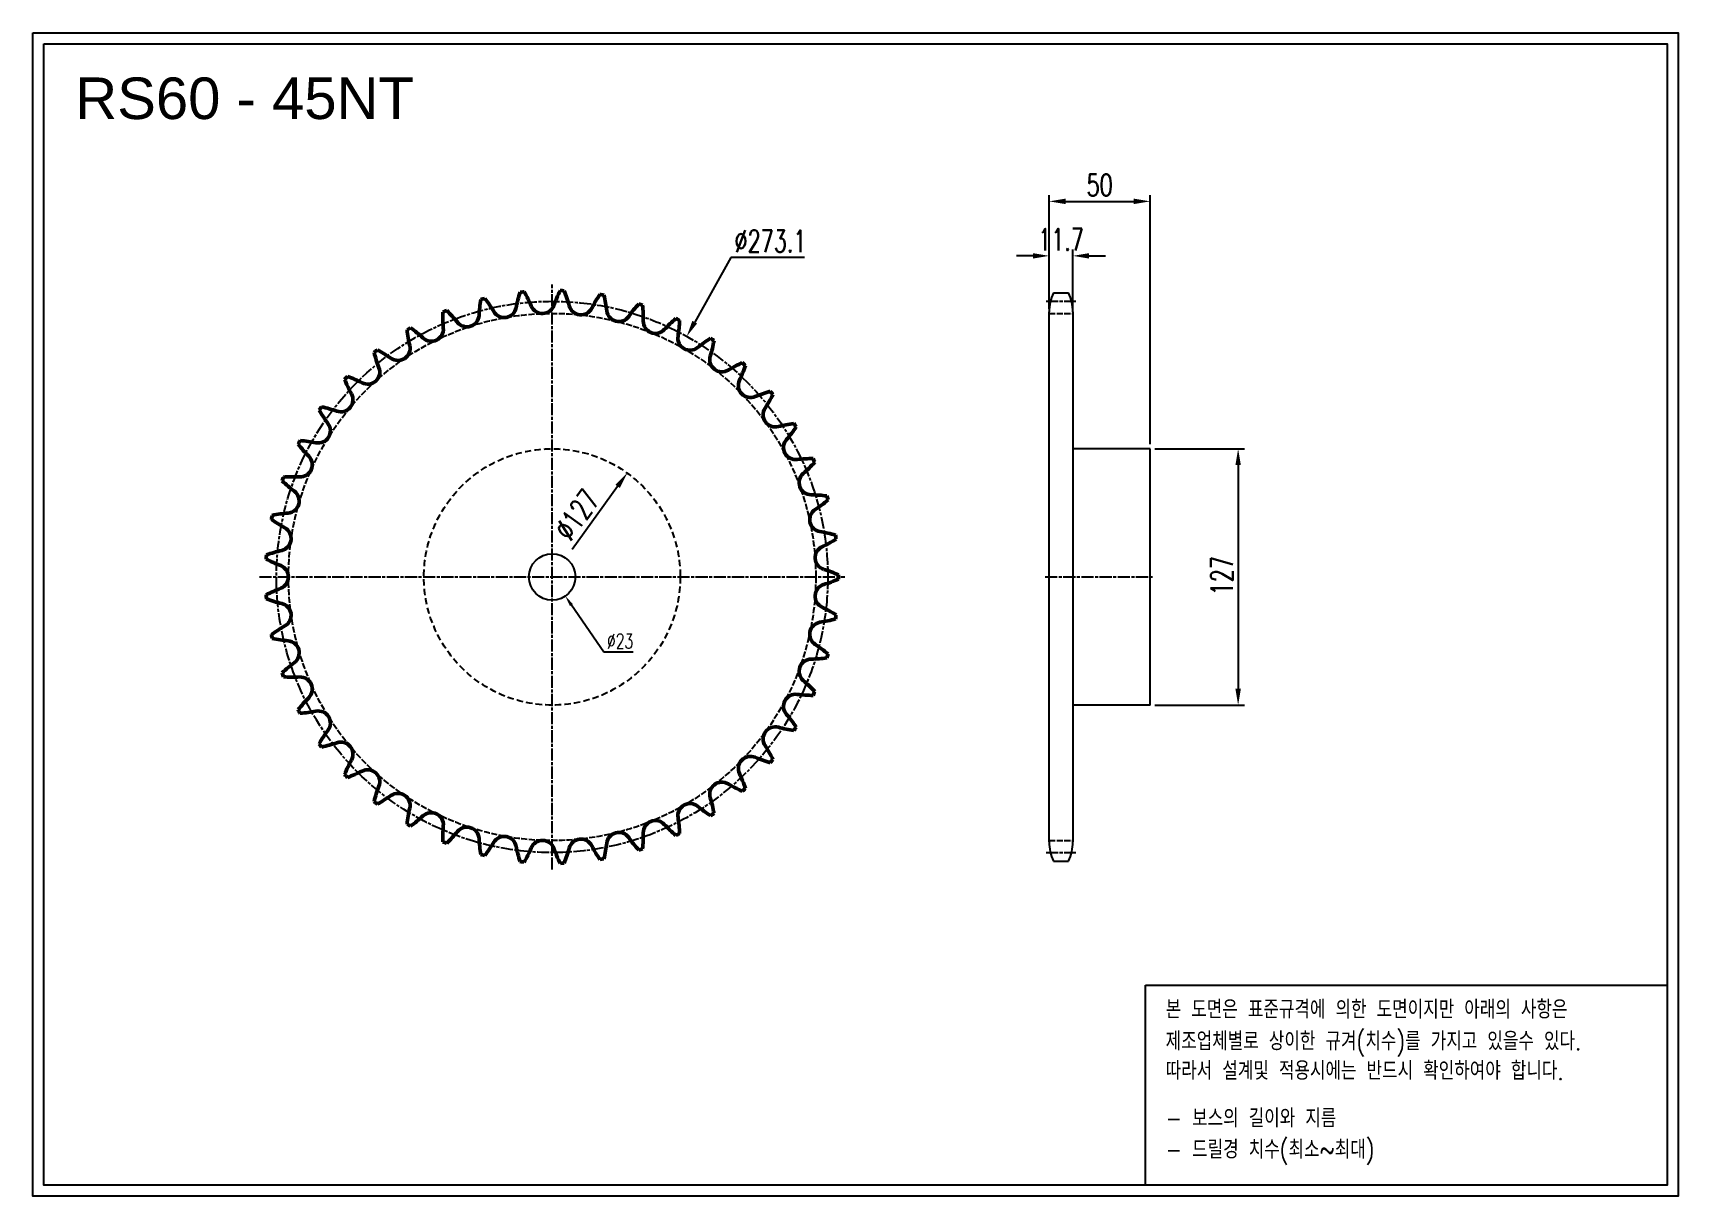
# Model space of a CAD drawing. Header units: millimetres. Extents: x 28911 to 29726, y 1598 to 2174.
import ezdxf

# ---------------------------------------------------------------- set-up
doc = ezdxf.new("R2010")
doc.units = ezdxf.units.MM
for name, pattern in [('AM_ISO02W050', [7.5, 6, -1.5]), ('AM_ISO02W050x2', [3.75, 3, -0.75]), ('AM_ISO08W050', [18, 12, -1.5, 3, -1.5]), ('AM_ISO08W050x2', [9, 6, -0.75, 1.5, -0.75]), ('HIDDEN', [9.525, 6.35, -3.175])]:
    doc.linetypes.add(name, pattern=pattern)
for name, color, linetype, lineweight in [('AM_0N', 7, 'Continuous', 50), ('AM_3N', 6, 'AM_ISO02W050', 25), ('AM_7', 4, 'AM_ISO08W050', 25), ('AM_7N', 4, 'AM_ISO08W050', 25)]:
    doc.layers.add(name, color=color, linetype=linetype, lineweight=lineweight)
doc.layers.add('HL', color=2, linetype='HIDDEN')
doc.layers.add('S-DIM', color=7, linetype='Continuous')
doc.styles.add('HAN', font='ROMANS.shx', dxfattribs={"width": 0.7, "bigfont": 'whgtxt.shx'})
doc.styles.add('HSG', font='SIMPLEX.shx', dxfattribs={"width": 0.7, "bigfont": 'HSG.shx'})
doc.styles.get("Standard").update_dxf_attribs({"font": 'arial.ttf'})
doc.dimstyles.new('APP16', dxfattribs={"dimscale": 3, "dimtxt": 2.4, "dimasz": 1.8, "dimexe": 0.7, "dimexo": 0.5, "dimgap": 0.6, "dimtad": 1, "dimtoh": 1, "dimdec": 1, "dimrnd": 0.01, "dimzin": 9, "dimdsep": 46, "dimtxsty": 'HSG', "dimcen": 0, "dimclrd": 1, "dimclre": 1, "dimclrt": 256, "dimazin": 2, "dimtp": 1, "dimtm": 1, "dimtfac": 0.5, "dimtdec": 1, "dimtofl": 0, "dimtmove": 0, "dimatfit": 3, "dimfxl": 0, "dimtvp": 1, "dimtolj": 2, "dimlwd": -1, "dimlwe": -1, "dimarcsym": 0})
doc.dimstyles.new('APP23', dxfattribs={"dimscale": 4.5, "dimtxt": 2.4, "dimasz": 1.8, "dimexe": 0.7, "dimexo": 0.5, "dimgap": 0.6, "dimtad": 1, "dimtoh": 1, "dimdec": 1, "dimrnd": 0.01, "dimzin": 9, "dimdsep": 46, "dimtxsty": 'HSG', "dimcen": 0, "dimclrd": 1, "dimclre": 1, "dimclrt": 256, "dimazin": 2, "dimtp": 1, "dimtm": 1, "dimtfac": 0.5, "dimtdec": 1, "dimtix": 1, "dimtofl": 0, "dimtmove": 0, "dimatfit": 3, "dimfxl": 0, "dimtvp": 1, "dimtolj": 2, "dimlwd": -1, "dimlwe": -1, "dimarcsym": 0})

# ---------------------------------------------------------------- blocks, each defined once
blk = doc.blocks.new('*D1')
at = {"layer": 'Defpoints', "color": 0, "transparency": 16777216}
for p in [(29205.61, 1956.03), (29131.21, 1853.1)]:
    blk.add_point(p, dxfattribs=at)
at = {"layer": 'S-DIM', "color": 1, "transparency": 16777216}
blk.add_line((29178.4, 1918.39), (29200.86, 1949.46), dxfattribs=at)
blk.add_solid([(29199.77, 1950.25), (29201.96, 1948.67), (29205.61, 1956.03)], dxfattribs=at)
at = {"layer": 'S-DIM', "transparency": 16777216, "insert": (29180.7, 1935.39), "char_height": 10.8, "attachment_point": 5, "rotation": 54.13986, "style": 'HSG'}
blk.add_mtext('\\A2;∅127', dxfattribs=at)
blk = doc.blocks.new('*D2')
at = {"layer": 'Defpoints', "color": 0, "transparency": 16777216}
for p in [(29235.09, 2023.72), (29101.73, 1785.41)]:
    blk.add_point(p, dxfattribs=at)
at = {"layer": 'S-DIM', "color": 1, "transparency": 16777216}
for p, q in [((29256.97, 2062.82), (29239.05, 2030.79)), ((29293.51, 2062.82), (29256.97, 2062.82))]:
    blk.add_line(p, q, dxfattribs=at)
blk.add_solid([(29237.87, 2031.45), (29240.23, 2030.13), (29235.09, 2023.72)], dxfattribs=at)
at = {"layer": 'S-DIM', "transparency": 16777216, "insert": (29276.59, 2070.92), "char_height": 10.8, "attachment_point": 5, "style": 'HSG'}
blk.add_mtext('\\A2;∅273.1', dxfattribs=at)
blk = doc.blocks.new('*D3')
at = {"layer": 'Defpoints', "color": 0, "transparency": 16777216}
for p in [(29426.34, 2063.62), (29414.64, 2035.15), (29426.34, 2035.15)]:
    blk.add_point(p, dxfattribs=at)
at = {"layer": 'S-DIM', "color": 1, "transparency": 16777216}
for p, q in [((29406.54, 2063.62), (29398.44, 2063.62)), ((29414.64, 2037.4), (29414.64, 2066.77)), ((29426.34, 2037.4), (29426.34, 2066.77)), ((29434.44, 2063.62), (29442.54, 2063.62))]:
    blk.add_line(p, q, dxfattribs=at)
for points in [[(29406.54, 2064.97), (29406.54, 2062.27), (29414.64, 2063.62)], [(29434.44, 2064.97), (29434.44, 2062.27), (29426.34, 2063.62)]]:
    blk.add_solid(points, dxfattribs=at)
at = {"layer": 'S-DIM', "transparency": 16777216, "insert": (29420.49, 2071.72), "char_height": 10.8, "attachment_point": 5, "style": 'HSG'}
blk.add_mtext('\\A2;11.7', dxfattribs=at)
blk = doc.blocks.new('*D4')
at = {"layer": 'Defpoints', "color": 0, "transparency": 16777216}
for p in [(29464.64, 2090.62), (29414.64, 2035.15), (29464.64, 1968.06)]:
    blk.add_point(p, dxfattribs=at)
at = {"layer": 'S-DIM', "color": 1, "transparency": 16777216}
for p, q in [((29414.64, 2037.4), (29414.64, 2093.77)), ((29422.74, 2090.62), (29456.54, 2090.62)), ((29464.64, 1970.31), (29464.64, 2093.77))]:
    blk.add_line(p, q, dxfattribs=at)
for points in [[(29422.74, 2091.97), (29422.74, 2089.27), (29414.64, 2090.62)], [(29456.54, 2091.97), (29456.54, 2089.27), (29464.64, 2090.62)]]:
    blk.add_solid(points, dxfattribs=at)
at = {"layer": 'S-DIM', "transparency": 16777216, "insert": (29439.64, 2098.72), "char_height": 10.8, "attachment_point": 5, "style": 'HSG'}
blk.add_mtext('\\A2;50', dxfattribs=at)
blk = doc.blocks.new('*D5')
at = {"layer": 'Defpoints', "color": 0, "transparency": 16777216}
for p in [(29464.64, 1968.06), (29464.64, 1841.06), (29508.24, 1841.06)]:
    blk.add_point(p, dxfattribs=at)
at = {"layer": 'S-DIM', "color": 1, "transparency": 16777216}
for p, q in [((29466.89, 1968.06), (29511.39, 1968.06)), ((29508.24, 1959.96), (29508.24, 1849.16)), ((29466.89, 1841.06), (29511.39, 1841.06))]:
    blk.add_line(p, q, dxfattribs=at)
for points in [[(29506.89, 1959.96), (29509.59, 1959.96), (29508.24, 1968.06)], [(29506.89, 1849.16), (29509.59, 1849.16), (29508.24, 1841.06)]]:
    blk.add_solid(points, dxfattribs=at)
at = {"layer": 'S-DIM', "transparency": 16777216, "insert": (29500.14, 1905.17), "char_height": 10.8, "attachment_point": 5, "rotation": 90, "style": 'HSG'}
blk.add_mtext('\\A2;127', dxfattribs=at)
blk = doc.blocks.new('*D6')
at = {"layer": 'Defpoints', "color": 0, "transparency": 16777216}
for p in [(29161.9, 1914.04), (29174.92, 1895.08)]:
    blk.add_point(p, dxfattribs=at)
at = {"layer": 'S-DIM', "color": 1, "transparency": 16777216}
for p, q in [((29193.96, 1867.38), (29177.98, 1890.63)), ((29208.48, 1867.38), (29193.96, 1867.38))]:
    blk.add_line(p, q, dxfattribs=at)
blk.add_solid([(29178.72, 1891.14), (29177.24, 1890.12), (29174.92, 1895.08)], dxfattribs=at)
at = {"layer": 'S-DIM', "transparency": 16777216, "insert": (29202.12, 1872.78), "char_height": 7.2, "attachment_point": 5, "style": 'HSG'}
blk.add_mtext('\\A2;∅23', dxfattribs=at)

msp = doc.modelspace()

# ---------------------------------------------------------------- linework, layer by layer
for p, q in [((29416.73, 2045.32), (29424.26, 2045.32)), ((29414.64, 1773.31), (29414.64, 2035.82)), ((29426.34, 2035.82), (29426.34, 1773.31)), ((29464.64, 1968.06), (29426.34, 1968.06)), ((29464.64, 1841.06), (29464.64, 1968.06)), ((29464.64, 1841.06), (29426.34, 1841.06)), ((29416.73, 1763.81), (29424.26, 1763.81))]:
    msp.add_line(p, q)
for points in [[(28911.21, 2174.08), (29726.18, 2174.08), (29726.18, 1597.84), (28911.21, 1597.84)], [(28916.7, 2168.59), (29720.69, 2168.59), (29720.69, 1603.33), (28916.7, 1603.33)]]:
    msp.add_lwpolyline(points, close=True)
at = {"color": 6}
msp.add_lwpolyline([(29462.35, 1702.3), (29720.69, 1702.3), (29720.69, 1603.33), (29462.35, 1603.33)], close=True, dxfattribs=at)
msp.add_circle((29168.41, 1904.56), 11.5)
for centre, start, end in [((29437.34, 2035.82), 155.25994, 180), ((29403.64, 2035.82), 0, 24.74006), ((29437.34, 1773.31), 180, 204.74006), ((29403.64, 1773.31), 335.25994, 0)]:
    msp.add_arc(centre, 22.7, start, end)
at = {"layer": 'AM_0N'}
for centre, radius, start, end in [((29216.53, 2025.13), 67.17, 162.25352, 169), ((29168.41, 1904.56), 141.93, 95.58603, 96.41397), ((29096.27, 2012.49), 67.17, 23, 29.74648), ((29232.84, 2017.26), 67.17, 154.25352, 161), ((29168.41, 1904.56), 141.93, 87.58603, 88.41397), ((29112, 2021.48), 67.17, 15, 21.74648), ((29199.28, 2030.65), 67.17, 170.25352, 177), ((29168.41, 1904.56), 141.93, 103.58603, 104.41397), ((29081.96, 2001.4), 67.17, 31, 37.74648), ((29144.69, 2039.09), 6.01, 211, 349), ((29163.64, 2041.09), 6.01, 203, 341), ((29182.69, 2040.42), 6.01, 195, 333), ((29247.9, 2007.19), 67.17, 146.25352, 153), ((29168.41, 1904.56), 141.93, 79.58603, 80.41397), ((29128.82, 2028.19), 67.17, 7, 13.74648), ((29261.41, 1995.13), 67.17, 138.25352, 145), ((29168.41, 1904.56), 141.93, 71.58603, 72.41397), ((29146.41, 2032.5), 67.17, 359, 5.74648), ((29181.43, 2033.72), 67.17, 178.25352, 185), ((29168.41, 1904.56), 141.93, 111.58603, 112.41397), ((29069.32, 1988.43), 67.17, 39, 45.74648), ((29126.2, 2034.48), 6.01, 219, 357), ((29201.46, 2037.11), 6.01, 187, 325), ((29219.58, 2031.22), 6.01, 179, 317), ((29273.11, 1981.31), 67.17, 130.25352, 137), ((29168.41, 1904.56), 141.93, 63.58603, 64.41397), ((29164.43, 2034.32), 67.17, 351, 357.74648), ((29168.41, 1904.56), 141.93, 119.58603, 120.41397), ((29163.33, 2034.28), 67.17, 186.25352, 193), ((29058.61, 1973.82), 67.17, 47, 53.74648), ((29108.53, 2027.34), 6.01, 227, 5), ((29236.71, 2022.87), 6.01, 171, 309), ((29282.77, 1965.99), 67.17, 122.25352, 129), ((29182.52, 2033.61), 67.17, 343, 349.74648), ((29168.41, 1904.56), 141.93, 55.58603, 56.41397), ((29168.41, 1904.56), 141.93, 127.58603, 128.41397), ((29145.33, 2032.31), 67.17, 194.25352, 201), ((29050.04, 1957.86), 67.17, 55, 61.74648), ((29092.02, 2017.81), 6.01, 235, 13), ((29252.51, 2012.21), 6.01, 163, 301), ((29077, 2006.08), 6.01, 243, 21), ((29290.21, 1949.48), 67.17, 114.25352, 121), ((29200.35, 2030.39), 67.17, 335, 341.74648), ((29168.41, 1904.56), 141.93, 47.58603, 48.41397), ((29168.41, 1904.56), 141.93, 135.58603, 136.41397), ((29127.77, 2027.85), 67.17, 202.25352, 209), ((29043.78, 1940.87), 67.17, 63, 69.74648), ((29266.68, 1999.46), 6.01, 155, 293), ((29168.41, 1904.56), 141.93, 143.58603, 144.41397), ((29039.94, 1923.17), 67.17, 71, 77.74648), ((29063.76, 1992.37), 6.01, 251, 29), ((29295.27, 1932.09), 67.17, 106.25352, 113), ((29217.55, 2024.72), 67.17, 327, 333.74648), ((29168.41, 1904.56), 141.93, 39.58603, 40.41397), ((29052.56, 1976.95), 6.01, 259, 37), ((29111.01, 2021), 67.17, 210.25352, 217), ((29278.93, 1984.86), 6.01, 147, 285), ((29297.87, 1914.16), 67.17, 98.25352, 105), ((29168.41, 1904.56), 141.93, 31.58603, 32.41397), ((29289.03, 1968.7), 6.01, 139, 277), ((29233.79, 2016.71), 67.17, 319, 325.74648), ((29168.41, 1904.56), 141.93, 151.58603, 152.41397), ((29095.37, 2011.88), 67.17, 218.25352, 225), ((29043.61, 1960.13), 6.01, 267, 45), ((29038.6, 1905.11), 67.17, 79, 85.74648), ((29297.95, 1896.05), 67.17, 90.25352, 97), ((29248.76, 2006.52), 67.17, 311, 317.74648), ((29168.41, 1904.56), 141.93, 23.58603, 24.41397), ((29168.41, 1904.56), 141.93, 159.58603, 160.41397), ((29081.14, 2000.67), 67.17, 226.25352, 233), ((29039.78, 1887.04), 67.17, 87, 93.74648), ((29296.78, 1951.29), 6.01, 131, 269), ((29037.1, 1942.22), 6.01, 275, 53), ((29295.5, 1878.11), 67.17, 82.25352, 89), ((29262.17, 1994.34), 67.17, 303, 309.74648), ((29168.41, 1904.56), 141.93, 15.58603, 16.41397), ((29168.41, 1904.56), 141.93, 167.58603, 168.41397), ((29068.62, 1987.59), 67.17, 234.25352, 241), ((29043.47, 1869.31), 67.17, 95, 101.74648), ((29302.03, 1932.97), 6.01, 123, 261), ((29033.13, 1923.58), 6.01, 283, 61), ((29290.58, 1860.68), 67.17, 74.25352, 81), ((29168.41, 1904.56), 141.93, 7.58603, 8.41397), ((29168.41, 1904.56), 141.93, 175.58603, 176.41397), ((29049.6, 1852.26), 67.17, 103, 109.74648), ((29304.68, 1914.09), 6.01, 115, 253), ((29273.75, 1980.42), 67.17, 295, 301.74648), ((29058.03, 1972.89), 67.17, 242.25352, 249), ((29031.8, 1904.56), 6.01, 291, 69), ((29283.29, 1844.1), 67.17, 66.25352, 73), ((29058.03, 1836.24), 67.17, 111, 117.74648), ((29304.68, 1895.03), 6.01, 107, 245), ((29283.29, 1965.02), 67.17, 287, 293.74648), ((29168.41, 1904.56), 141.93, 359.58603, 0.41397), ((29168.41, 1904.56), 141.93, 183.58603, 184.41397), ((29049.6, 1956.86), 67.17, 250.25352, 257), ((29033.13, 1885.55), 6.01, 299, 77), ((29290.58, 1948.45), 67.17, 279, 285.74648), ((29273.75, 1828.7), 67.17, 58.25352, 65), ((29168.41, 1904.56), 141.93, 351.58603, 352.41397), ((29068.62, 1821.54), 67.17, 119, 125.74648), ((29168.41, 1904.56), 141.93, 191.58603, 192.41397), ((29302.03, 1876.16), 6.01, 99, 237), ((29043.47, 1939.82), 67.17, 258.25352, 265), ((29037.1, 1866.91), 6.01, 307, 85), ((29262.17, 1814.78), 67.17, 50.25352, 57), ((29168.41, 1904.56), 141.93, 343.58603, 344.41397), ((29081.14, 1808.46), 67.17, 127, 133.74648), ((29296.78, 1857.84), 6.01, 91, 229), ((29295.5, 1931.02), 67.17, 271, 277.74648), ((29168.41, 1904.56), 141.93, 199.58603, 200.41397), ((29039.78, 1922.09), 67.17, 266.25352, 273), ((29043.61, 1849), 6.01, 315, 93), ((29248.76, 1802.61), 67.17, 42.25352, 49), ((29095.37, 1797.25), 67.17, 135, 141.74648), ((29289.03, 1840.43), 6.01, 83, 221), ((29297.95, 1913.07), 67.17, 263, 269.74648), ((29168.41, 1904.56), 141.93, 335.58603, 336.41397), ((29168.41, 1904.56), 141.93, 207.58603, 208.41397), ((29038.6, 1904.02), 67.17, 274.25352, 281), ((29052.56, 1832.17), 6.01, 323, 101), ((29233.79, 1792.42), 67.17, 34.25352, 41), ((29111.01, 1788.13), 67.17, 143, 149.74648), ((29278.93, 1824.27), 6.01, 75, 213), ((29297.87, 1894.96), 67.17, 255, 261.74648), ((29168.41, 1904.56), 141.93, 327.58603, 328.41397), ((29168.41, 1904.56), 141.93, 215.58603, 216.41397), ((29039.94, 1885.95), 67.17, 282.25352, 289), ((29063.76, 1816.75), 6.01, 331, 109), ((29217.55, 1784.41), 67.17, 26.25352, 33), ((29127.77, 1781.27), 67.17, 151, 157.74648), ((29266.68, 1809.67), 6.01, 67, 205), ((29295.27, 1877.04), 67.17, 247, 253.74648), ((29168.41, 1904.56), 141.93, 319.58603, 320.41397), ((29168.41, 1904.56), 141.93, 223.58603, 224.41397), ((29043.78, 1868.26), 67.17, 290.25352, 297), ((29077, 1803.05), 6.01, 339, 117), ((29252.51, 1796.92), 6.01, 59, 197), ((29290.21, 1859.65), 67.17, 239, 245.74648), ((29200.35, 1778.74), 67.17, 18.25352, 25), ((29145.33, 1776.82), 67.17, 159, 165.74648), ((29168.41, 1904.56), 141.93, 231.58603, 232.41397), ((29050.04, 1851.26), 67.17, 298.25352, 305), ((29092.02, 1791.31), 6.01, 347, 125), ((29182.52, 1775.52), 67.17, 10.25352, 17), ((29168.41, 1904.56), 141.93, 311.58603, 312.41397), ((29163.33, 1774.85), 67.17, 167, 173.74648), ((29058.61, 1835.31), 67.17, 306.25352, 313), ((29108.53, 1781.78), 6.01, 355, 133), ((29236.71, 1786.26), 6.01, 51, 189), ((29164.43, 1774.81), 67.17, 2.25352, 9), ((29282.77, 1843.14), 67.17, 231, 237.74648), ((29168.41, 1904.56), 141.93, 303.58603, 304.41397), ((29168.41, 1904.56), 141.93, 239.58603, 240.41397), ((29181.43, 1775.4), 67.17, 175, 181.74648), ((29069.32, 1820.7), 67.17, 314.25352, 321), ((29126.2, 1774.64), 6.01, 3, 141), ((29201.46, 1772.01), 6.01, 35, 173), ((29146.41, 1776.63), 67.17, 354.25352, 1), ((29219.58, 1777.9), 6.01, 43, 181), ((29273.11, 1827.82), 67.17, 223, 229.74648), ((29168.41, 1904.56), 141.93, 295.58603, 296.41397), ((29168.41, 1904.56), 141.93, 247.58603, 248.41397), ((29199.28, 1778.47), 67.17, 183, 189.74648), ((29081.96, 1807.73), 67.17, 322.25352, 329), ((29144.69, 1770.03), 6.01, 11, 149), ((29216.53, 1784), 67.17, 191, 197.74648), ((29096.27, 1796.64), 67.17, 330.25352, 337), ((29163.64, 1768.04), 6.01, 19, 157), ((29232.84, 1791.87), 67.17, 199, 205.74648), ((29112, 1787.65), 67.17, 338.25352, 345), ((29182.69, 1768.71), 6.01, 27, 165), ((29247.9, 1801.93), 67.17, 207, 213.74648), ((29128.82, 1780.93), 67.17, 346.25352, 353), ((29261.41, 1813.99), 67.17, 215, 221.74648), ((29168.41, 1904.56), 141.93, 287.58603, 288.41397), ((29168.41, 1904.56), 141.93, 255.58603, 256.41397), ((29168.41, 1904.56), 141.93, 263.58603, 264.41397), ((29168.41, 1904.56), 141.93, 271.58603, 272.41397), ((29168.41, 1904.56), 141.93, 279.58603, 280.41397)]:
    msp.add_arc(centre, radius, start, end, dxfattribs=at)
at = {"layer": 'AM_3N', "linetype": 'AM_ISO02W050x2'}
for p, q in [((29414.64, 2035.15), (29426.34, 2035.15)), ((29414.64, 1773.97), (29426.34, 1773.97))]:
    msp.add_line(p, q, dxfattribs=at)
msp.add_circle((29168.41, 1904.56), 130.59, dxfattribs=at)
at = {"layer": 'AM_7', "linetype": 'AM_ISO08W050x2'}
msp.add_circle((29168.41, 1904.56), 136.55, dxfattribs=at)
at = {"layer": 'AM_7N', "linetype": 'AM_ISO08W050x2'}
for p, q in [((29168.41, 1759.63), (29168.41, 2049.49)), ((29413.08, 2041.11), (29427.91, 2041.11)), ((29023.48, 1904.56), (29313.34, 1904.56)), ((29412.64, 1904.56), (29466.64, 1904.56)), ((29413.08, 1768.02), (29427.91, 1768.02))]:
    msp.add_line(p, q, dxfattribs=at)
at = {"layer": 'HL', "ltscale": 0.5}
msp.add_circle((29168.41, 1904.56), 63.5, dxfattribs=at)

# ---------------------------------------------------------------- texts
msp.add_text('RS60 - 45NT', height=20.58).set_placement((28932.2, 2131.41))
at = {"color": 6, "style": 'HAN', "width": 0.8}
for s, p in [('본 도면은 표준규격에 의한 도면이지만 아래의 사항은', (29472.34, 1685.8)), ('제조업체별로 상이한 규겨(치수)를 가지고 있을수 있다.', (29472.34, 1670.06)), ('따라서 설계및 적용시에는 반드시 확인하여야 합니다.', (29472.34, 1655.44)), ('- 보스의 길이와 지름', (29472.34, 1631.89)), ('- 드릴경 치수(최소~최대)', (29472.34, 1616.42))]:
    msp.add_text(s, height=9.0834, dxfattribs=at).set_placement(p)

# ---------------------------------------------------------------- dimensions: what is measured, and where the dimension line sits
at = {"layer": 'S-DIM'}
dim = msp.add_linear_dim(base=(29464.64, 2090.62), p1=(29414.64, 2035.15), p2=(29464.64, 1968.06), dimstyle='APP23', dxfattribs=at)
dim.commit()
dim.dimension.update_dxf_attribs({"geometry": '*D4', "text_midpoint": (29439.64, 2098.72)})
dim = msp.add_linear_dim(base=(29426.34, 2063.62), p1=(29414.64, 2035.15), p2=(29426.34, 2035.15), dimstyle='APP23', dxfattribs=at)
dim.commit()
dim.dimension.update_dxf_attribs({"geometry": '*D3', "text_midpoint": (29420.49, 2063.62), "dimtype": 128})
for p1, p2, dimstyle, picture, middle in [((29101.73, 1785.41), (29235.09, 2023.72), 'APP23', '*D2', (29276.59, 2062.82)), ((29161.9, 1914.04), (29174.92, 1895.08), 'APP16', '*D6', (29202.12, 1867.38))]:
    dim = msp.add_diameter_dim_2p(p1=p1, p2=p2, dimstyle=dimstyle, dxfattribs=at)
    dim.commit()
    dim.dimension.update_dxf_attribs({"geometry": picture, "text_midpoint": middle, "dimtype": 131})
dim = msp.add_linear_dim(base=(29508.24, 1841.06), p1=(29464.64, 1968.06), p2=(29464.64, 1841.06), angle=90, dimstyle='APP23', dxfattribs=at)
dim.commit()
dim.dimension.update_dxf_attribs({"geometry": '*D5', "text_midpoint": (29508.24, 1905.17), "dimtype": 128})
at = {"layer": 'S-DIM', "color": 1}
dim = msp.add_diameter_dim_2p(p1=(29131.21, 1853.1), p2=(29205.61, 1956.03), dimstyle='APP23', dxfattribs=at)
dim.commit()
dim.dimension.update_dxf_attribs({"geometry": '*D1', "text_midpoint": (29187.26, 1930.64), "dimtype": 131})

doc.saveas('drawing.dxf')
